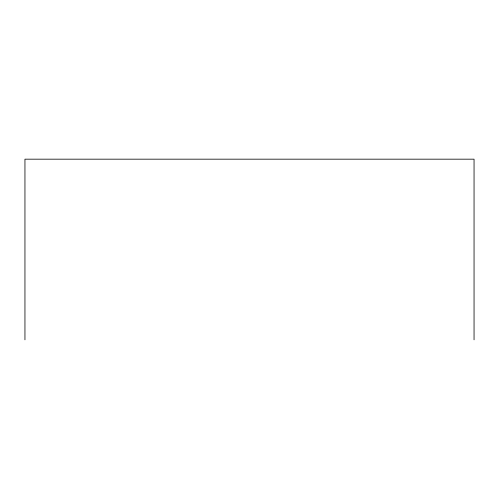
<?xml version="1.0" encoding="UTF-8"?>
<svg xmlns="http://www.w3.org/2000/svg" width="499" height="499" viewBox="0 0 499 499"><rect width="100%" height="100%" fill="white"/><g stroke="black" fill="none" stroke-linecap="round" stroke-linejoin="round"><path stroke-width="0.75" d="M474.05 339.825L474.05 159.175L24.95 159.175L24.95 339.825"/></g></svg>
